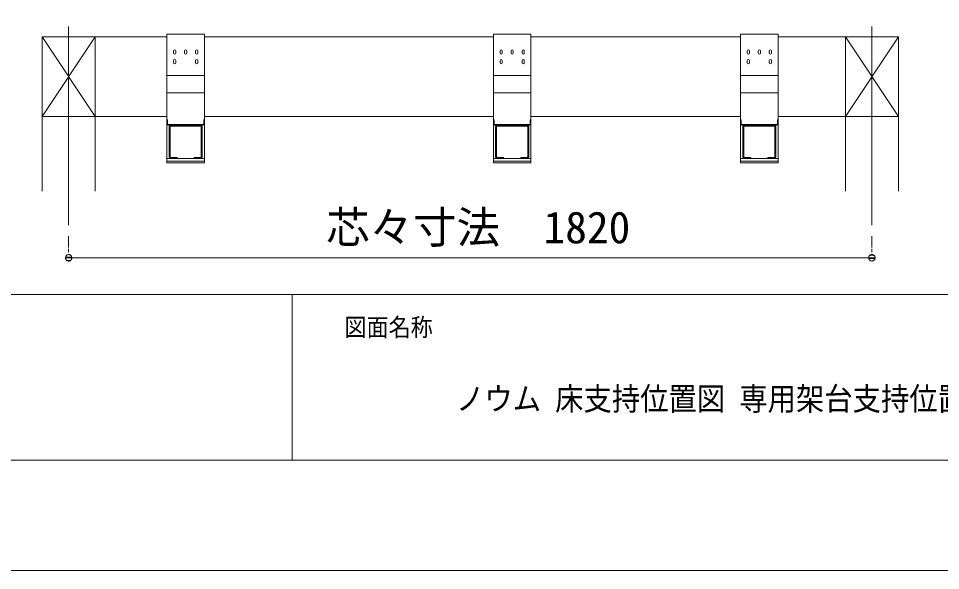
# Model space of a CAD drawing. Units: millimetres on the paper, scale 1:25. Extents: x -305 to 305, y -152 to 152.
# Drawn here: x -225.8 to -142.2, y -148.5 to -98.5 of the extents above; entities that cross this region are included whole.
import ezdxf
from ezdxf.enums import TextEntityAlignment as Align

# ---------------------------------------------------------------- set-up
doc = ezdxf.new("R2010")
doc.units = ezdxf.units.MM
doc.linetypes.add('LONG_CHAIN', pattern=[21, 18, -1, 1, -1])
doc.linetypes.add('LONG_DOUBLE_CHAIN', pattern=[21.8, 18, -1, 0.6, -0.6, 0.6, -1])
for name, color, linetype, lineweight in [('0-1_RV', 7, 'LONG_DOUBLE_CHAIN', 9), ('0-2_0', 7, 'Continuous', 9), ('0-4_1図面枠', 7, 'Continuous', 9), ('0-5_図面枠', 3, 'Continuous', 9), ('0-6_DEFPOINTS', 7, 'Continuous', 9)]:
    doc.layers.add(name, color=color, linetype=linetype, lineweight=lineweight)
doc.styles.add('ＭＳ ゴシック', font='')
doc.styles.get('ＭＳ ゴシック').set_extended_font_data('MS Gothic')

# ---------------------------------------------------------------- blocks, each defined once
blk = doc.blocks.new('_DOTSMALL')
at = {"layer": '0-2_0'}
for p, q in [((0.0746, 0.1), (-0.0746, 0.1)), ((0.1223, -0.0248), (-0.1223, -0.0248))]:
    blk.add_line(p, q, dxfattribs=at)
for points in [[(0.125, 0), (0.124, 0.0157), (0.1211, 0.0311), (0.1162, 0.046), (0.1095, 0.0602), (0.1011, 0.0735), (0.0911, 0.0856), (0.0797, 0.0963), (0.067, 0.1055), (0.0532, 0.1131), (0.0386, 0.1189), (0.0234, 0.1228), (0.0078, 0.1248), (-0.0078, 0.1248), (-0.0234, 0.1228), (-0.0386, 0.1189), (-0.0532, 0.1131), (-0.067, 0.1055), (-0.0797, 0.0963), (-0.0911, 0.0856), (-0.1011, 0.0735), (-0.1095, 0.0602), (-0.1162, 0.046), (-0.1211, 0.0311), (-0.124, 0.0157), (-0.125, 0), (0, 0)], [(-0.125, 0), (-0.124, -0.0157), (-0.1211, -0.0311), (-0.1162, -0.046), (-0.1095, -0.0602), (-0.1011, -0.0735), (-0.0911, -0.0856), (-0.0797, -0.0963), (-0.067, -0.1055), (-0.0532, -0.1131), (-0.0386, -0.1189), (-0.0234, -0.1228), (-0.0078, -0.1248), (0.0078, -0.1248), (0.0234, -0.1228), (0.0386, -0.1189), (0.0532, -0.1131), (0.067, -0.1055), (0.0797, -0.0963), (0.0911, -0.0856), (0.1011, -0.0735), (0.1095, -0.0602), (0.1162, -0.046), (0.1211, -0.0311), (0.124, -0.0157), (0.125, 0), (0, 0)]]:
    blk.add_lwpolyline(points, close=True, dxfattribs=at)

msp = doc.modelspace()

# ---------------------------------------------------------------- linework, layer by layer
at = {"layer": '0-1_RV', "linetype": 'LONG_CHAIN'}
for p, q in [((-221.274, -99.233), (-221.274, -120.179)), ((-148.474, -99.233), (-148.474, -120.179)), ((-148.473, -99.233), (-148.473, -120.179))]:
    msp.add_line(p, q, dxfattribs=at)
at = {"layer": '0-1_RV', "linetype": 'Continuous'}
for p, q in [((-223.674, -100.179), (-212.373, -100.179)), ((-223.674, -107.379), (-218.874, -100.179)), ((-223.674, -100.179), (-218.874, -107.379)), ((-223.674, -100.179), (-223.674, -114.142)), ((-218.874, -100.179), (-218.874, -114.142)), ((-212.373, -99.939), (-212.373, -111.579)), ((-208.973, -99.939), (-212.373, -99.939)), ((-208.973, -99.939), (-208.973, -111.579)), ((-208.973, -100.179), (-182.774, -100.179)), ((-182.774, -99.939), (-182.774, -111.579)), ((-179.374, -99.939), (-182.774, -99.939)), ((-179.374, -99.939), (-179.374, -111.579)), ((-179.374, -100.179), (-160.374, -100.179)), ((-160.374, -99.939), (-160.374, -111.579)), ((-156.974, -99.939), (-160.374, -99.939)), ((-156.974, -99.939), (-156.974, -111.579)), ((-156.974, -100.179), (-146.074, -100.179)), ((-150.874, -107.379), (-146.074, -100.179)), ((-150.874, -100.179), (-146.074, -107.379)), ((-150.874, -100.179), (-150.874, -114.142)), ((-146.074, -100.179), (-146.074, -114.142)), ((-211.773, -101.443), (-211.773, -101.634)), ((-211.573, -101.443), (-211.573, -101.634)), ((-210.773, -101.443), (-210.773, -101.634)), ((-210.573, -101.443), (-210.573, -101.634)), ((-209.773, -101.443), (-209.773, -101.634)), ((-209.573, -101.443), (-209.573, -101.634)), ((-182.174, -101.443), (-182.174, -101.634)), ((-181.974, -101.443), (-181.974, -101.634)), ((-181.174, -101.443), (-181.174, -101.634)), ((-180.974, -101.443), (-180.974, -101.634)), ((-180.174, -101.443), (-180.174, -101.634)), ((-179.974, -101.443), (-179.974, -101.634)), ((-159.774, -101.443), (-159.774, -101.634)), ((-159.574, -101.443), (-159.574, -101.634)), ((-158.774, -101.443), (-158.774, -101.634)), ((-158.574, -101.443), (-158.574, -101.634)), ((-157.774, -101.443), (-157.774, -101.634)), ((-157.574, -101.443), (-157.574, -101.634)), ((-211.773, -102.323), (-211.773, -102.514)), ((-211.573, -102.323), (-211.573, -102.514)), ((-209.773, -102.323), (-209.773, -102.514)), ((-209.573, -102.323), (-209.573, -102.514)), ((-182.174, -102.323), (-182.174, -102.514)), ((-181.974, -102.323), (-181.974, -102.514)), ((-180.174, -102.323), (-180.174, -102.514)), ((-179.974, -102.323), (-179.974, -102.514)), ((-159.774, -102.323), (-159.774, -102.514)), ((-159.574, -102.323), (-159.574, -102.514)), ((-157.774, -102.323), (-157.774, -102.514)), ((-157.574, -102.323), (-157.574, -102.514)), ((-208.973, -103.659), (-212.373, -103.659)), ((-179.374, -103.659), (-182.774, -103.659)), ((-156.974, -103.659), (-160.374, -103.659)), ((-208.973, -105.252), (-212.373, -105.252)), ((-179.374, -105.252), (-182.774, -105.252)), ((-156.974, -105.252), (-160.374, -105.252)), ((-223.674, -107.379), (-212.373, -107.379)), ((-212.309, -107.699), (-212.373, -107.699)), ((-212.309, -107.699), (-212.309, -108.083)), ((-208.973, -107.699), (-209.037, -107.699)), ((-209.037, -107.699), (-209.037, -108.083)), ((-208.973, -107.379), (-182.774, -107.379)), ((-182.71, -107.699), (-182.774, -107.699)), ((-182.71, -107.699), (-182.71, -108.083)), ((-179.374, -107.699), (-179.438, -107.699)), ((-179.438, -107.699), (-179.438, -108.083)), ((-179.374, -107.379), (-160.374, -107.379)), ((-160.31, -107.699), (-160.374, -107.699)), ((-160.31, -107.699), (-160.31, -108.083)), ((-156.974, -107.699), (-157.038, -107.699)), ((-157.038, -107.699), (-157.038, -108.083)), ((-156.974, -107.379), (-146.074, -107.379)), ((-209.069, -108.115), (-212.277, -108.115)), ((-209.069, -108.179), (-212.277, -108.179)), ((-212.173, -108.317), (-212.173, -111.041)), ((-212.081, -108.317), (-212.081, -111.041)), ((-209.311, -108.271), (-212.035, -108.271)), ((-209.265, -108.317), (-209.265, -111.041)), ((-209.173, -108.317), (-209.173, -111.041)), ((-179.47, -108.115), (-182.678, -108.115)), ((-179.47, -108.179), (-182.678, -108.179)), ((-182.574, -108.317), (-182.574, -111.041)), ((-182.482, -108.317), (-182.482, -111.041)), ((-179.712, -108.271), (-182.436, -108.271)), ((-179.666, -108.317), (-179.666, -111.041)), ((-179.574, -108.317), (-179.574, -111.041)), ((-157.07, -108.115), (-160.278, -108.115)), ((-157.07, -108.179), (-160.278, -108.179)), ((-160.174, -108.317), (-160.174, -111.041)), ((-160.082, -108.317), (-160.082, -111.041)), ((-157.312, -108.271), (-160.036, -108.271)), ((-157.266, -108.317), (-157.266, -111.041)), ((-157.174, -108.317), (-157.174, -111.041)), ((-211.453, -111.087), (-212.035, -111.087)), ((-211.453, -111.087), (-211.453, -111.179)), ((-209.311, -111.087), (-209.893, -111.087)), ((-209.893, -111.087), (-209.893, -111.179)), ((-181.854, -111.087), (-182.436, -111.087)), ((-181.854, -111.087), (-181.854, -111.179)), ((-179.712, -111.087), (-180.294, -111.087)), ((-180.294, -111.087), (-180.294, -111.179)), ((-159.454, -111.087), (-160.036, -111.087)), ((-159.454, -111.087), (-159.454, -111.179)), ((-157.312, -111.087), (-157.894, -111.087)), ((-157.894, -111.087), (-157.894, -111.179)), ((-208.973, -111.179), (-212.373, -111.179)), ((-208.973, -111.419), (-212.373, -111.419)), ((-208.973, -111.579), (-212.373, -111.579)), ((-179.374, -111.179), (-182.774, -111.179)), ((-179.374, -111.419), (-182.774, -111.419)), ((-179.374, -111.579), (-182.774, -111.579)), ((-156.974, -111.179), (-160.374, -111.179)), ((-156.974, -111.419), (-160.374, -111.419)), ((-156.974, -111.579), (-160.374, -111.579)), ((-221.274, -119.679), (-221.274, -119.379)), ((-148.474, -119.679), (-148.474, -119.379)), ((-148.474, -120.179), (-221.274, -120.179))]:
    msp.add_line(p, q, dxfattribs=at)
for centre, radius, start, end in [((-211.673, -101.439), 0.1, 0, 180), ((-211.673, -101.639), 0.1, 180, 0), ((-210.673, -101.439), 0.1, 0, 180), ((-210.673, -101.639), 0.1, 180, 0), ((-209.673, -101.439), 0.1, 0, 180), ((-209.673, -101.639), 0.1, 180, 0), ((-182.074, -101.439), 0.1, 0, 180), ((-182.074, -101.639), 0.1, 180, 0), ((-181.074, -101.439), 0.1, 0, 180), ((-181.074, -101.639), 0.1, 180, 0), ((-180.074, -101.439), 0.1, 0, 180), ((-180.074, -101.639), 0.1, 180, 0), ((-159.674, -101.439), 0.1, 0, 180), ((-159.674, -101.639), 0.1, 180, 0), ((-158.674, -101.439), 0.1, 0, 180), ((-158.674, -101.639), 0.1, 180, 0), ((-157.674, -101.439), 0.1, 0, 180), ((-157.674, -101.639), 0.1, 180, 0), ((-211.673, -102.319), 0.1, 0, 180), ((-211.673, -102.519), 0.1, 180, 0), ((-209.673, -102.319), 0.1, 0, 180), ((-209.673, -102.519), 0.1, 180, 0), ((-182.074, -102.319), 0.1, 0, 180), ((-182.074, -102.519), 0.1, 180, 0), ((-180.074, -102.319), 0.1, 0, 180), ((-180.074, -102.519), 0.1, 180, 0), ((-159.674, -102.319), 0.1, 0, 180), ((-159.674, -102.519), 0.1, 180, 0), ((-157.674, -102.319), 0.1, 0, 180), ((-157.674, -102.519), 0.1, 180, 0), ((-212.277, -108.083), 0.096, 180, 270), ((-212.277, -108.083), 0.032, 180, 270), ((-212.035, -108.317), 0.138, 90, 180), ((-212.035, -108.317), 0.046, 90, 180), ((-209.311, -108.317), 0.138, 0, 90), ((-209.311, -108.317), 0.046, 0, 90), ((-209.069, -108.083), 0.032, 270, 0), ((-209.069, -108.083), 0.096, 270, 0), ((-182.678, -108.083), 0.096, 180, 270), ((-182.678, -108.083), 0.032, 180, 270), ((-182.436, -108.317), 0.138, 90, 180), ((-182.436, -108.317), 0.046, 90, 180), ((-179.712, -108.317), 0.138, 0, 90), ((-179.712, -108.317), 0.046, 0, 90), ((-179.47, -108.083), 0.032, 270, 0), ((-179.47, -108.083), 0.096, 270, 0), ((-160.278, -108.083), 0.096, 180, 270), ((-160.278, -108.083), 0.032, 180, 270), ((-160.036, -108.317), 0.138, 90, 180), ((-160.036, -108.317), 0.046, 90, 180), ((-157.312, -108.317), 0.138, 0, 90), ((-157.312, -108.317), 0.046, 0, 90), ((-157.07, -108.083), 0.032, 270, 0), ((-157.07, -108.083), 0.096, 270, 0), ((-212.035, -111.041), 0.138, 180, 270), ((-212.035, -111.041), 0.046, 180, 270), ((-209.311, -111.041), 0.046, 270, 0), ((-209.311, -111.041), 0.138, 270, 0), ((-182.436, -111.041), 0.138, 180, 270), ((-182.436, -111.041), 0.046, 180, 270), ((-179.712, -111.041), 0.046, 270, 0), ((-179.712, -111.041), 0.138, 270, 0), ((-160.036, -111.041), 0.138, 180, 270), ((-160.036, -111.041), 0.046, 180, 270), ((-157.312, -111.041), 0.046, 270, 0), ((-157.312, -111.041), 0.138, 270, 0)]:
    msp.add_arc(centre, radius, start, end, dxfattribs=at)
at = {"layer": '0-2_0'}
msp.add_line((-201.017, -123.498), (-201.017, -138.498), dxfattribs=at)
msp.add_line((-201.017, -123.498), (-201.017, -138.498), dxfattribs=at)
at = {"layer": '0-5_図面枠'}
msp.add_line((-291.017, -123.498), (108.983, -123.498), dxfattribs=at)
msp.add_lwpolyline([(-291.017, -138.498), (108.983, -138.498), (108.983, 138.502), (-291.017, 138.502)], close=True, dxfattribs=at)
at = {"layer": '0-6_DEFPOINTS'}
msp.add_line((118.983, -148.498), (-301.017, -148.498), dxfattribs=at)

# ---------------------------------------------------------------- block references
at = {"layer": '0-1_RV', "xscale": 2.32, "yscale": 2.32, "rotation": 180}
msp.add_blockref('_DOTSMALL', (-221.274, -120.179), dxfattribs=at)
at = {"layer": '0-1_RV', "xscale": 2.32, "yscale": 2.32}
msp.add_blockref('_DOTSMALL', (-148.474, -120.179), dxfattribs=at)

# ---------------------------------------------------------------- texts
at = {"layer": '0-1_RV', "style": 'ＭＳ ゴシック'}
msp.add_text('芯々寸法\u30001820', height=2.889, dxfattribs=at).set_placement((-197.936, -119.734), align=Align.BOTTOM_LEFT)
at = {"layer": '0-4_1図面枠', "style": 'ＭＳ ゴシック', "width": 0.9}
for s, height, p in [('図面名称', 1.628, (-196.268, -127.769)), ('ノウム 床支持位置図 専用架台支持位置図', 2.092, (-186.165, -134.616))]:
    msp.add_text(s, height=height, dxfattribs=at).set_placement(p, align=Align.BOTTOM_LEFT)

doc.saveas('drawing.dxf')
